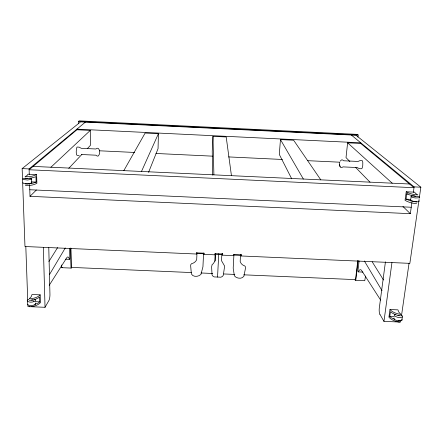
<?xml version="1.0" encoding="UTF-8"?>
<svg xmlns="http://www.w3.org/2000/svg" width="443" height="443" viewBox="0 0 443 443"><rect width="100%" height="100%" fill="white"/><g stroke="black" fill="none" stroke-linecap="round" stroke-linejoin="round"><path stroke-width="0.66" d="M123.824 170.638L145.127 133.055L158.422 133.697L158.051 148.632L148.577 172.333M340.18 161.125L341.57 159.89L342.561 159.94L343.646 160.77L358.033 161.451L360.225 160.532L362.296 160.626L362.817 162.448L362.756 165.604L362.141 168.229L361.35 168.772L359.284 168.672L357.335 167.559L342.987 166.884L341.736 167.598L340.75 167.548C339.626 166.275 339.288 164.314 339.665 162.664M215.071 253.595L215.099 254.836L203.952 254.348L203.985 253.108M196.997 252.792L196.686 259.648A7.232 6.783 3.6 0 1 191.581 263.657L190.756 264.654L190.662 265.916L191.387 273.962C193.037 277.396 198.697 276.825 200.945 274.378L202.938 266.83L203.575 253.08M419.277 198.076L420.85 187.201L355.995 135.237L80.615 121.875L22.15 168.595L24.974 246.518L196.515 254.022L196.565 252.859L204.007 253.186L203.952 254.348M231.44 175.672L226.196 136.965L212.972 136.328L212.241 151.213L212.618 175.107M214.783 261.137L215.187 253.551M215.686 253.612L215.376 260.462L213.233 263.712L212.136 264.549L211.61 266.824L212.047 274.854L212.729 275.989L214.157 276.914L220.919 277.207L222.469 276.404L223.283 275.336L224.64 266.127L221.528 260.728L221.838 253.883M419.084 199.439L409.853 263.358L241.064 255.971L241.142 254.814L233.721 254.487L233.649 255.65L222.519 255.162L222.558 253.429M196.515 254.022L196.587 252.787M233.937 254.409L233.201 268.142L234.364 275.812C236.357 278.503 241.917 279.433 243.894 276.222L245.477 268.292L245.522 267.029L244.813 265.966A7.215 6.756 -7.5 0 1 240.184 261.542L240.494 254.697M419.095 200.856L419.056 201.493L417.4 201.814L414.759 201.692L410.6 200.463L411.193 196.133L414.161 195.889M320.787 179.847L293.631 140.215L280.469 139.584L279.295 154.408L291.693 178.795M217.541 277.063L218.764 253.745M394.071 317.93L393.943 318.943C396.02 320.81 399.32 321.457 401.884 320.3L402.465 315.959L401.031 314.89M401.884 320.3L401.984 319.281M87.559 148.399L90.378 145.409L90.3 130.414L76.932 129.766L29.116 169.758L413.995 187.705L360.718 143.454L347.622 142.823L346.016 157.592L349.854 161.523M357.922 137.031L358.154 135.004L357.363 134.379L79.142 120.867L78.433 121.426L78.455 123.486M411.193 196.133L411.126 196.753L412.682 197.451L415.29 197.96L419.593 197.772L419.632 197.146L418.054 196.448M357.811 260.49L355.519 279.633L243.788 274.821M358.132 260.667L355.851 279.705L355.585 280.319L354.97 279.97M359.096 260.96L357.872 271.144L358.304 271.886L362.928 272.085M365.541 276.028L364.755 280.712L355.585 280.319M385.438 261.835L379.302 308.029A4.718 1.301 -89.7 0 0 379.895 314.286M400.777 320.699L400.583 322.061L383.959 321.374L391.95 262.577M389.973 309.524C392.57 312.431 396.723 313.716 400.444 314.364L400.732 314.203L398.755 312.01L397.936 309.862L389.973 309.524L388.915 317.199C391.462 320.139 395.616 321.48 399.331 322.133L399.619 321.967M406.231 191.775C409.692 193.718 413.923 194.793 417.86 194.903L415.634 193.508L414.637 192.162L406.231 191.775L405.046 200.336C408.452 202.351 412.693 203.481 416.614 203.581M394.575 319.259L391.247 317.758L389.774 316.446L390.433 311.689C393.079 314.048 396.79 315.3 400.228 315.848L400.522 315.687M416.204 201.36L416.846 201.936L411.231 201.039L406.01 199.167L406.746 193.857L408.103 193.918M29.609 184.676L29.997 196.321L410.329 213.681L411.901 202.529M413.33 192.423L414.111 186.885L351.316 135.01M401.463 315.914L409.039 263.325M141.489 171.463L158.422 133.697M31.375 306.739L45.031 307.304L48.946 300.459A4.779 1.069 -85.5 0 0 49.943 294.191L48.774 247.692M65.337 259.183L69.385 259.36L69.8 258.651L69.645 248.296M49.505 274.533L65.287 247.953M40.197 294.844C37.577 297.635 33.303 298.538 29.637 298.864L29.327 298.676L31.27 296.616L32.018 294.501L40.197 294.844L40.429 302.674C37.854 305.509 33.579 306.462 29.914 306.8L29.603 306.611M48.896 261.508L57.618 247.576M49.217 285.298L66.893 257.538A16.673 3.334 -86.2 0 1 69.385 259.36M68.765 168.334L81.922 154.38M29.997 196.321L36.381 190.014M50.923 167.227L90.3 130.414M36.619 174.597C33.159 176.336 28.884 176.945 25.057 176.691L27.139 175.472L27.97 174.199L36.619 174.597L36.88 183.347C33.474 185.163 29.177 185.833 25.367 185.573M22.15 168.595L29.088 168.916L85.383 122.107M29.382 300.193L29.687 300.382C33.098 300.132 36.902 299.213 39.593 296.993L39.737 301.849L38.275 303.056L34.914 304.291M32.394 299.756L31.453 300.116M35.49 302.995L35.662 304.031C33.463 305.858 30.041 306.052 27.544 304.734L27.278 300.293L28.706 299.335M61.511 264.964L61.732 267.677L71.113 268.081L71.644 267.782M399.83 320.494L398.418 320.61M61.732 267.677L62.302 267.378M25.113 178.385C28.701 178.712 32.61 177.97 35.972 176.657L36.132 182.084C32.799 183.435 28.884 184.216 25.306 183.884M29.725 178.08L31.492 178.546L31.78 182.987L27.654 183.845L24.935 183.723L23.169 183.236L23.03 182.582M31.658 179.188L27.521 180.024L23.03 179.421L22.898 178.778L25.733 178.086M402.366 316.966C399.791 318.113 396.502 317.476 394.414 315.621L394.536 314.619L395.61 314.248M417.622 196.559L411.99 195.684L406.746 193.857M27.942 178.324L26.646 178.357M399.104 315.471L397.914 315.266M35.113 301.655L39.737 301.849M389.774 316.446L394.276 316.634M30.008 306.683L27.959 306.595L27.887 304.524M215.16 253.673L222.585 254M196.963 253.474L203.553 253.761M215.702 254.293L221.877 254.564M234.004 255.096L240.582 255.384M191.348 272.561L71.223 267.389L70.935 248.146M201.017 272.977L212.751 273.486M223.787 273.957L234.823 274.433M81.302 154.502L95.937 155.194L97.128 156.036L98.13 156.08C100.201 154.142 100.417 150.199 98.113 148.311L97.111 148.261L95.915 148.992L81.241 148.294L79.114 147.159L76.999 147.054L76.429 148.842L76.218 152.027L76.495 154.718L77.093 155.338L79.203 155.438M33.136 166.396L409.531 184M414.111 186.885L420.85 187.201M31.619 181.879L36.132 182.084M406.01 199.167L410.761 199.389M414.709 201.737L415.75 201.687L415.384 201.36M29.781 189.742L411.237 207.246M78.433 121.426L358.154 135.004M76.927 129.14L360.79 142.834M99.276 150.781L134.528 152.453M155.953 153.472L212.629 156.163M228.527 156.916L282.435 159.474M307.315 160.659L339.803 162.199M415.473 196.365L414.465 196.072M34.266 299.147L35.385 299.612L35.556 300.642C33.341 302.447 29.925 302.635 27.416 301.329L27.278 300.293M32.782 300.692L33.757 301.102M347.622 142.823L392.221 183.192M402.92 206.455L410.329 213.681M355.618 167.426L370.021 182.189M380.67 300.144L361.51 270.33A16.485 4.053 -88.9 0 0 358.304 271.886M372.214 261.841L383.527 279.993M364.356 260.96L382.038 290.686M280.469 139.584L303.361 179.033M379.895 314.286L383.959 321.374M71.113 268.081L70.653 248.08M31.614 182.333L31.78 182.987M339.488 164.298L340.047 166.668M241.064 254.243L241.142 254.814M240.903 254.725L241.064 255.971M222.458 253.917L222.519 255.162M25.81 246.557L27.737 300.387M29.088 168.916L29.277 174.581M43.375 247.321L45.031 307.304M212.972 136.328L213.897 174.847"/></g></svg>
